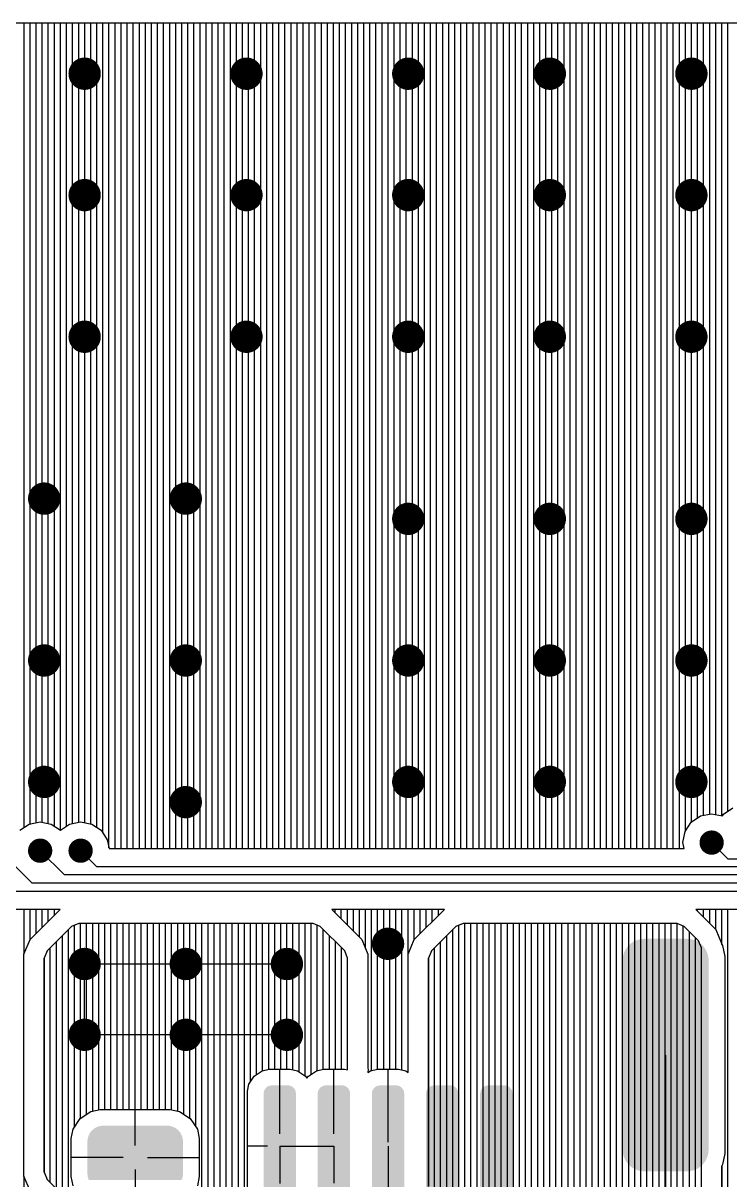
# Model space of a CAD drawing. Extents: x 295 to 953, y 10 to 290.
# Drawn here: x 553.7 to 590.3, y 183.5 to 243.4 of the extents above; entities that cross this region are included whole.
import ezdxf

# ---------------------------------------------------------------- set-up
doc = ezdxf.new("R2010")
doc.units = 0
doc.header["$LTSCALE"] = 5
doc.header["$MEASUREMENT"] = 0
doc.layers.get('0').update_dxf_attribs({"linetype": 'CONTINUOUS', "lineweight": 25})
doc.layers.add('DV-INT-A3_TOP', color=10, linetype='CONTINUOUS')

msp = doc.modelspace()

# ---------------------------------------------------------------- linework, layer by layer
for points, const_width in [([(556.495, 240.826, 1), (557.333, 240.826, 1)], 0.838), ([(564.877, 240.826, 1), (565.715, 240.826, 1)], 0.838), ([(573.259, 240.826, 1), (574.097, 240.826, 1)], 0.838), ([(580.593, 240.826, 1), (581.431, 240.826, 1)], 0.838), ([(587.927, 240.826, 1), (588.765, 240.826, 1)], 0.838), ([(556.495, 234.539, 1), (557.333, 234.539, 1)], 0.838), ([(564.877, 234.539, 1), (565.715, 234.539, 1)], 0.838), ([(573.259, 234.539, 1), (574.097, 234.539, 1)], 0.838), ([(580.593, 234.539, 1), (581.431, 234.539, 1)], 0.838), ([(587.927, 234.539, 1), (588.765, 234.539, 1)], 0.838), ([(556.495, 227.205, 1), (557.333, 227.205, 1)], 0.838), ([(564.877, 227.205, 1), (565.715, 227.205, 1)], 0.838), ([(573.259, 227.205, 1), (574.097, 227.205, 1)], 0.838), ([(580.593, 227.205, 1), (581.431, 227.205, 1)], 0.838), ([(587.927, 227.205, 1), (588.765, 227.205, 1)], 0.838), ([(554.399, 218.823, 1), (555.237, 218.823, 1)], 0.838), ([(561.733, 218.823, 1), (562.572, 218.823, 1)], 0.838), ([(573.259, 217.775, 1), (574.097, 217.775, 1)], 0.838), ([(580.593, 217.775, 1), (581.431, 217.775, 1)], 0.838), ([(587.927, 217.775, 1), (588.765, 217.775, 1)], 0.838), ([(554.399, 210.441, 1), (555.237, 210.441, 1)], 0.838), ([(561.733, 210.441, 1), (562.572, 210.441, 1)], 0.838), ([(573.259, 210.441, 1), (574.097, 210.441, 1)], 0.838), ([(580.593, 210.441, 1), (581.431, 210.441, 1)], 0.838), ([(587.927, 210.441, 1), (588.765, 210.441, 1)], 0.838), ([(554.399, 204.154, 1), (555.237, 204.154, 1)], 0.838), ([(573.259, 204.154, 1), (574.097, 204.154, 1)], 0.838), ([(580.593, 204.154, 1), (581.431, 204.154, 1)], 0.838), ([(587.927, 204.154, 1), (588.765, 204.154, 1)], 0.838), ([(561.733, 203.107, 1), (562.572, 203.107, 1)], 0.838), ([(589.08, 201.011, 1), (589.708, 201.011, 1)], 0.629), ([(554.294, 200.592, 1), (554.923, 200.592, 1)], 0.629), ([(556.39, 200.592, 1), (557.018, 200.592, 1)], 0.629), ([(572.211, 195.772, 1), (573.049, 195.772, 1)], 0.838), ([(556.495, 194.725, 1), (557.333, 194.725, 1)], 0.838), ([(561.733, 194.725, 1), (562.572, 194.725, 1)], 0.838), ([(566.972, 194.725, 1), (567.81, 194.725, 1)], 0.838), ([(556.495, 191.057, 1), (557.333, 191.057, 1)], 0.838), ([(561.733, 191.057, 1), (562.572, 191.057, 1)], 0.838), ([(566.972, 191.057, 1), (567.81, 191.057, 1)], 0.838)]:
    msp.add_lwpolyline(points, format="xyb", close=True, dxfattribs=dict(const_width=const_width))
for points in [[(585.182, 195.771), (585.337, 195.878), (588.835, 195.771), (588.683, 195.878)], [(585.337, 195.878), (585.341, 195.881), (588.683, 195.878), (588.677, 195.881)], [(585.341, 195.881), (585.512, 195.96), (588.677, 195.881), (588.508, 195.96)], [(585.512, 195.96), (585.516, 195.962), (588.508, 195.96), (588.501, 195.962)], [(585.516, 195.962), (585.699, 196.011), (588.501, 195.962), (588.322, 196.011)], [(585.699, 196.011), (585.702, 196.012), (588.322, 196.011), (588.311, 196.012)], [(585.702, 196.012), (585.894, 196.029), (588.311, 196.012), (588.124, 196.029)], [(585.894, 196.029), (585.894, 196.032), (588.124, 196.029), (588.124, 196.032)], [(584.8, 195.117), (584.85, 195.298), (589.218, 195.117), (589.169, 195.298)], [(584.85, 195.298), (584.851, 195.303), (589.169, 195.298), (589.167, 195.303)], [(584.851, 195.303), (584.932, 195.473), (589.167, 195.303), (589.088, 195.473)], [(584.932, 195.473), (584.934, 195.478), (589.088, 195.473), (589.084, 195.478)], [(584.934, 195.478), (585.042, 195.631), (589.084, 195.478), (588.977, 195.631)], [(585.042, 195.631), (585.045, 195.635), (588.977, 195.631), (588.973, 195.635)], [(585.045, 195.635), (585.179, 195.767), (588.973, 195.635), (588.841, 195.767)], [(585.179, 195.767), (585.182, 195.771), (588.841, 195.767), (588.835, 195.771)], [(584.782, 194.919), (584.8, 195.112), (589.237, 194.919), (589.219, 195.112)], [(584.782, 194.917), (584.782, 194.919), (589.237, 194.917), (589.237, 194.919)], [(584.782, 185.102), (584.782, 194.917), (589.237, 185.102), (589.237, 194.917)], [(584.8, 195.112), (584.8, 195.117), (589.219, 195.112), (589.218, 195.117)], [(566.184, 188.019), (566.189, 188.084), (567.861, 188.019), (567.851, 188.084)], [(566.189, 188.084), (566.205, 188.136), (567.851, 188.084), (567.844, 188.136)], [(566.205, 188.136), (566.224, 188.197), (567.844, 188.136), (567.816, 188.197)], [(566.224, 188.197), (566.255, 188.244), (567.816, 188.197), (567.795, 188.244)], [(566.255, 188.244), (566.289, 188.296), (567.795, 188.244), (567.751, 188.296)], [(566.289, 188.296), (566.333, 188.334), (567.751, 188.296), (567.718, 188.334)], [(566.333, 188.334), (566.378, 188.373), (567.718, 188.334), (567.659, 188.373)], [(566.378, 188.373), (566.435, 188.398), (567.659, 188.373), (567.619, 188.398)], [(566.435, 188.398), (566.486, 188.421), (567.619, 188.398), (567.544, 188.421)], [(566.486, 188.421), (566.568, 188.433), (567.544, 188.421), (567.506, 188.433)], [(566.568, 188.433), (566.603, 188.438), (567.506, 188.433), (567.441, 188.438)], [(568.988, 188.019), (568.993, 188.084), (570.664, 188.019), (570.655, 188.084)], [(568.993, 188.084), (569.009, 188.136), (570.655, 188.084), (570.648, 188.136)], [(569.009, 188.136), (569.028, 188.197), (570.648, 188.136), (570.62, 188.197)], [(569.028, 188.197), (569.058, 188.244), (570.62, 188.197), (570.599, 188.244)], [(569.058, 188.244), (569.092, 188.296), (570.599, 188.244), (570.554, 188.296)], [(569.092, 188.296), (569.137, 188.334), (570.554, 188.296), (570.522, 188.334)], [(569.137, 188.334), (569.182, 188.373), (570.522, 188.334), (570.462, 188.373)], [(569.182, 188.373), (569.239, 188.398), (570.462, 188.373), (570.423, 188.398)], [(569.239, 188.398), (569.29, 188.421), (570.423, 188.398), (570.348, 188.421)], [(569.29, 188.421), (569.372, 188.433), (570.348, 188.421), (570.31, 188.433)], [(569.372, 188.433), (569.407, 188.438), (570.31, 188.433), (570.245, 188.438)], [(571.792, 188.019), (571.797, 188.084), (573.468, 188.019), (573.459, 188.084)], [(571.797, 188.084), (571.813, 188.136), (573.459, 188.084), (573.451, 188.136)], [(571.813, 188.136), (571.831, 188.197), (573.451, 188.136), (573.424, 188.197)], [(571.831, 188.197), (571.862, 188.244), (573.424, 188.197), (573.403, 188.244)], [(571.862, 188.244), (571.896, 188.296), (573.403, 188.244), (573.358, 188.296)], [(571.896, 188.296), (571.94, 188.334), (573.358, 188.296), (573.326, 188.334)], [(571.94, 188.334), (571.986, 188.373), (573.326, 188.334), (573.266, 188.373)], [(571.986, 188.373), (572.043, 188.398), (573.266, 188.373), (573.227, 188.398)], [(572.043, 188.398), (572.094, 188.421), (573.227, 188.398), (573.152, 188.421)], [(572.094, 188.421), (572.175, 188.433), (573.152, 188.421), (573.114, 188.433)], [(572.175, 188.433), (572.211, 188.438), (573.114, 188.433), (573.049, 188.438)], [(574.6, 188.019), (574.605, 188.084), (576.276, 188.019), (576.267, 188.084)], [(574.605, 188.084), (574.621, 188.136), (576.267, 188.084), (576.259, 188.136)], [(574.621, 188.136), (574.639, 188.197), (576.259, 188.136), (576.232, 188.197)], [(574.639, 188.197), (574.67, 188.244), (576.232, 188.197), (576.211, 188.244)], [(574.67, 188.244), (574.704, 188.296), (576.211, 188.244), (576.166, 188.296)], [(574.704, 188.296), (574.748, 188.334), (576.166, 188.296), (576.134, 188.334)], [(574.748, 188.334), (574.794, 188.373), (576.134, 188.334), (576.074, 188.373)], [(574.794, 188.373), (574.851, 188.398), (576.074, 188.373), (576.035, 188.398)], [(574.851, 188.398), (574.902, 188.421), (576.035, 188.398), (575.96, 188.421)], [(574.902, 188.421), (574.983, 188.433), (575.96, 188.421), (575.922, 188.433)], [(574.983, 188.433), (575.019, 188.438), (575.922, 188.433), (575.857, 188.438)], [(577.403, 188.019), (577.409, 188.084), (579.08, 188.019), (579.071, 188.084)], [(577.409, 188.084), (577.425, 188.136), (579.071, 188.084), (579.063, 188.136)], [(577.425, 188.136), (577.443, 188.197), (579.063, 188.136), (579.036, 188.197)], [(577.443, 188.197), (577.474, 188.244), (579.036, 188.197), (579.015, 188.244)], [(577.474, 188.244), (577.508, 188.296), (579.015, 188.244), (578.97, 188.296)], [(577.508, 188.296), (577.552, 188.334), (578.97, 188.296), (578.938, 188.334)], [(577.552, 188.334), (577.598, 188.373), (578.938, 188.334), (578.878, 188.373)], [(577.598, 188.373), (577.655, 188.398), (578.878, 188.373), (578.839, 188.398)], [(577.655, 188.398), (577.706, 188.421), (578.839, 188.398), (578.764, 188.421)], [(577.706, 188.421), (577.787, 188.433), (578.764, 188.421), (578.726, 188.433)], [(577.787, 188.433), (577.823, 188.438), (578.726, 188.433), (578.661, 188.438)], [(566.184, 182.571), (566.184, 188.019), (567.861, 182.571), (567.861, 188.019)], [(568.988, 182.571), (568.988, 188.019), (570.664, 182.571), (570.664, 188.019)], [(571.792, 182.571), (571.792, 188.019), (573.468, 182.571), (573.468, 188.019)], [(574.6, 182.571), (574.6, 188.019), (576.276, 182.571), (576.276, 188.019)], [(577.403, 182.571), (577.403, 188.019), (579.08, 182.571), (579.08, 188.019)], [(557.462, 186.24), (557.595, 186.302), (561.6, 186.24), (561.476, 186.302)], [(557.595, 186.302), (557.613, 186.31), (561.476, 186.302), (561.445, 186.31)], [(557.613, 186.31), (557.76, 186.345), (561.445, 186.31), (561.316, 186.345)], [(557.76, 186.345), (557.775, 186.348), (561.316, 186.345), (561.256, 186.348)], [(557.775, 186.348), (557.941, 186.353), (561.256, 186.348), (561.173, 186.353)], [(561.126, 186.353), (561.15, 186.354), (561.173, 186.353), (561.15, 186.354)], [(557.057, 185.554), (557.075, 185.695), (562.008, 185.554), (561.993, 185.695)], [(557.075, 185.695), (557.078, 185.718), (561.993, 185.695), (561.986, 185.718)], [(557.078, 185.718), (557.125, 185.853), (561.986, 185.718), (561.944, 185.853)], [(557.125, 185.853), (557.132, 185.876), (561.944, 185.853), (561.932, 185.876)], [(557.132, 185.876), (557.205, 185.999), (561.932, 185.876), (561.863, 185.999)], [(557.205, 185.999), (557.217, 186.019), (561.863, 185.999), (561.847, 186.019)], [(557.217, 186.019), (557.313, 186.125), (561.847, 186.019), (561.756, 186.125)], [(557.313, 186.125), (557.328, 186.142), (561.756, 186.125), (561.735, 186.142)], [(557.328, 186.142), (557.445, 186.228), (561.735, 186.142), (561.625, 186.228)], [(557.445, 186.228), (557.462, 186.24), (561.625, 186.228), (561.6, 186.24)], [(557.056, 185.53), (557.057, 185.554), (562.01, 185.53), (562.008, 185.554)], [(557.058, 185.471), (557.056, 185.53), (562.008, 185.471), (562.01, 185.53)], [(557.058, 183.937), (557.058, 185.471), (562.008, 183.937), (562.008, 185.471)], [(584.782, 185.1), (584.782, 185.102), (589.237, 185.1), (589.237, 185.102)], [(584.799, 184.908), (584.782, 185.1), (589.219, 184.908), (589.237, 185.1)], [(584.801, 184.902), (584.799, 184.908), (589.218, 184.902), (589.219, 184.908)], [(584.849, 184.721), (584.801, 184.902), (589.169, 184.721), (589.218, 184.902)], [(584.852, 184.716), (584.849, 184.721), (589.167, 184.716), (589.169, 184.721)], [(584.931, 184.547), (584.852, 184.716), (589.087, 184.547), (589.167, 184.716)], [(584.934, 184.542), (584.931, 184.547), (589.085, 184.542), (589.087, 184.547)], [(585.042, 184.389), (584.934, 184.542), (588.976, 184.389), (589.085, 184.542)], [(557.056, 183.878), (557.058, 183.937), (562.01, 183.878), (562.008, 183.937)], [(585.046, 184.384), (585.042, 184.389), (588.973, 184.384), (588.976, 184.389)], [(585.178, 184.252), (585.046, 184.384), (588.84, 184.252), (588.973, 184.384)], [(585.183, 184.248), (585.178, 184.252), (588.836, 184.248), (588.84, 184.252)], [(585.336, 184.141), (585.183, 184.248), (588.682, 184.141), (588.836, 184.248)], [(585.342, 184.138), (585.336, 184.141), (588.678, 184.138), (588.682, 184.141)], [(585.51, 184.059), (585.342, 184.138), (588.507, 184.059), (588.678, 184.138)], [(585.518, 184.057), (585.51, 184.059), (588.503, 184.057), (588.507, 184.059)], [(585.697, 184.008), (585.518, 184.057), (588.32, 184.008), (588.503, 184.057)], [(585.708, 184.007), (585.697, 184.008), (588.316, 184.007), (588.32, 184.008)], [(585.894, 183.991), (585.708, 184.007), (588.124, 183.991), (588.316, 184.007)], [(585.894, 183.987), (585.894, 183.991), (588.124, 183.987), (588.124, 183.991)], [(557.059, 183.854), (557.056, 183.878), (562.01, 183.854), (562.01, 183.878)], [(557.073, 183.713), (557.059, 183.854), (561.991, 183.713), (562.01, 183.854)], [(557.08, 183.689), (557.073, 183.713), (561.988, 183.689), (561.991, 183.713)], [(557.122, 183.554), (557.08, 183.689), (561.942, 183.554), (561.988, 183.689)], [(557.135, 183.532), (557.122, 183.554), (561.934, 183.532), (561.942, 183.554)]]:
    msp.add_solid(points)
at = {"layer": 'DV-INT-A3_TOP', "color": 7}
for p, q in [((555.342, 243.445), (523.604, 243.445)), ((553.775, 201.795), (553.775, 243.445)), ((554.089, 201.979), (554.089, 243.445)), ((554.403, 202.042), (554.403, 243.445)), ((554.718, 202.063), (554.718, 243.445)), ((555.032, 202), (555.032, 243.445)), ((586.251, 243.445), (555.342, 243.445)), ((555.346, 201.866), (555.346, 243.445)), ((555.661, 201.652), (555.661, 243.445)), ((555.975, 201.866), (555.975, 243.445)), ((556.289, 202), (556.289, 243.445)), ((556.604, 202.063), (556.604, 243.445)), ((556.918, 202.042), (556.918, 243.445)), ((557.232, 201.979), (557.232, 243.445)), ((557.547, 201.795), (557.547, 243.445)), ((557.861, 201.506), (557.861, 243.445)), ((558.175, 200.734), (558.175, 243.445)), ((558.49, 200.697), (558.49, 243.445)), ((558.804, 200.697), (558.804, 243.445)), ((559.118, 200.697), (559.118, 243.445)), ((559.432, 200.697), (559.432, 243.445)), ((559.747, 200.697), (559.747, 243.445)), ((560.061, 200.697), (560.061, 243.445)), ((560.375, 200.697), (560.375, 243.445)), ((560.69, 200.697), (560.69, 243.445)), ((561.004, 200.697), (561.004, 243.445)), ((561.318, 200.697), (561.318, 243.445)), ((561.633, 200.697), (561.633, 243.445)), ((561.947, 200.697), (561.947, 243.445)), ((562.261, 200.697), (562.261, 243.445)), ((562.576, 200.697), (562.576, 243.445)), ((562.89, 200.697), (562.89, 243.445)), ((563.204, 200.697), (563.204, 243.445)), ((563.519, 200.697), (563.519, 243.445)), ((563.833, 200.697), (563.833, 243.445)), ((564.147, 200.697), (564.147, 243.445)), ((564.462, 200.697), (564.462, 243.445)), ((564.776, 200.697), (564.776, 243.445)), ((565.09, 200.697), (565.09, 243.445)), ((565.405, 200.697), (565.405, 243.445)), ((565.719, 200.697), (565.719, 243.445)), ((566.033, 200.697), (566.033, 243.445)), ((566.348, 200.697), (566.348, 243.445)), ((566.662, 200.697), (566.662, 243.445)), ((566.976, 200.697), (566.976, 243.445)), ((567.291, 200.697), (567.291, 243.445)), ((567.605, 200.697), (567.605, 243.445)), ((567.919, 200.697), (567.919, 243.445)), ((568.234, 200.697), (568.234, 243.445)), ((568.548, 200.697), (568.548, 243.445)), ((568.862, 200.697), (568.862, 243.445)), ((569.177, 200.697), (569.177, 243.445)), ((569.491, 200.697), (569.491, 243.445)), ((569.805, 200.697), (569.805, 243.445)), ((570.12, 200.697), (570.12, 243.445)), ((570.434, 200.697), (570.434, 243.445)), ((570.748, 200.697), (570.748, 243.445)), ((571.063, 200.697), (571.063, 243.445)), ((571.377, 200.697), (571.377, 243.445)), ((571.691, 200.697), (571.691, 243.445)), ((572.005, 200.697), (572.005, 243.445)), ((572.32, 200.697), (572.32, 243.445)), ((572.634, 200.697), (572.634, 243.445)), ((572.948, 200.697), (572.948, 243.445)), ((573.263, 200.697), (573.263, 243.445)), ((573.577, 200.697), (573.577, 243.445)), ((573.891, 200.697), (573.891, 243.445)), ((574.206, 200.697), (574.206, 243.445)), ((574.52, 200.697), (574.52, 243.445)), ((574.834, 200.697), (574.834, 243.445)), ((575.149, 200.697), (575.149, 243.445)), ((575.463, 200.697), (575.463, 243.445)), ((575.777, 200.697), (575.777, 243.445)), ((576.092, 200.697), (576.092, 243.445)), ((576.406, 200.697), (576.406, 243.445)), ((576.72, 200.697), (576.72, 243.445)), ((577.035, 200.697), (577.035, 243.445)), ((577.349, 200.697), (577.349, 243.445)), ((577.663, 200.697), (577.663, 243.445)), ((577.978, 200.697), (577.978, 243.445)), ((578.292, 200.697), (578.292, 243.445)), ((578.606, 200.697), (578.606, 243.445)), ((578.921, 200.697), (578.921, 243.445)), ((579.235, 200.697), (579.235, 243.445)), ((579.549, 200.697), (579.549, 243.445)), ((579.864, 200.697), (579.864, 243.445)), ((580.178, 200.697), (580.178, 243.445)), ((580.492, 200.697), (580.492, 243.445)), ((580.807, 200.697), (580.807, 243.445)), ((581.121, 200.697), (581.121, 243.445)), ((581.435, 200.697), (581.435, 243.445)), ((581.75, 200.697), (581.75, 243.445)), ((582.064, 200.697), (582.064, 243.445)), ((582.378, 200.697), (582.378, 243.445)), ((582.693, 200.697), (582.693, 243.445)), ((583.007, 200.697), (583.007, 243.445)), ((583.321, 200.697), (583.321, 243.445)), ((583.636, 200.697), (583.636, 243.445)), ((583.95, 200.697), (583.95, 243.445)), ((584.264, 200.697), (584.264, 243.445)), ((584.578, 200.697), (584.578, 243.445)), ((584.893, 200.697), (584.893, 243.445)), ((585.207, 200.697), (585.207, 243.445)), ((585.521, 200.697), (585.521, 243.445)), ((585.836, 200.697), (585.836, 243.445)), ((586.15, 200.697), (586.15, 243.445)), ((602.801, 243.445), (586.251, 243.445)), ((586.464, 200.697), (586.464, 243.445)), ((586.779, 200.697), (586.779, 243.445)), ((587.093, 200.697), (587.093, 243.445)), ((587.407, 200.697), (587.407, 243.445)), ((587.722, 200.697), (587.722, 243.445)), ((588.036, 201.61), (588.036, 243.445)), ((588.35, 202.071), (588.35, 243.445)), ((588.665, 202.285), (588.665, 243.445)), ((588.979, 202.419), (588.979, 243.445)), ((589.293, 202.482), (589.293, 243.445)), ((589.608, 202.461), (589.608, 243.445)), ((589.922, 202.398), (589.922, 243.445)), ((590.236, 202.633), (590.236, 243.445)), ((588.824, 202.39), (589.394, 202.503)), ((589.394, 202.503), (589.956, 202.394)), ((589.956, 202.394), (590.014, 202.486)), ((590.014, 202.486), (590.5, 202.809)), ((553.553, 201.648), (554.039, 201.971)), ((554.039, 201.971), (554.609, 202.084)), ((554.609, 202.084), (555.183, 201.971)), ((555.183, 201.971), (555.656, 201.652)), ((555.656, 201.652), (556.134, 201.971)), ((556.134, 201.971), (556.704, 202.084)), ((556.704, 202.084), (557.278, 201.971)), ((557.278, 201.971), (557.764, 201.648)), ((588.015, 201.581), (588.338, 202.067)), ((588.338, 202.067), (588.824, 202.39)), ((557.764, 201.648), (558.087, 201.162)), ((587.902, 201.011), (588.015, 201.581)), ((554.19, 198.916), (552.094, 201.011)), ((558.087, 201.162), (558.179, 200.697)), ((558.179, 200.697), (587.965, 200.697)), ((587.965, 200.697), (587.902, 201.011)), ((589.394, 201.011), (590.232, 200.173)), ((555.866, 199.335), (554.609, 200.592)), ((557.542, 199.754), (556.704, 200.592)), ((590.232, 200.173), (644.715, 200.173)), ((644.296, 199.754), (557.542, 199.754)), ((643.458, 198.916), (554.19, 198.916)), ((643.877, 199.335), (555.866, 199.335)), ((551.256, 198.496), (643.039, 198.496)), ((555.644, 197.553), (552.392, 197.553)), ((553.775, 195.236), (553.775, 197.553)), ((554.085, 195.994), (555.644, 197.553)), ((554.089, 195.994), (554.089, 197.553)), ((554.403, 196.309), (554.403, 197.553)), ((554.718, 196.623), (554.718, 197.553)), ((555.032, 196.937), (555.032, 197.553)), ((555.346, 197.252), (555.346, 197.553)), ((569.713, 197.553), (571.272, 195.994)), ((575.551, 197.553), (569.713, 197.553)), ((569.893, 197.373), (569.893, 197.553)), ((570.208, 197.059), (570.208, 197.553)), ((570.522, 196.745), (570.522, 197.553)), ((570.836, 196.43), (570.836, 197.553)), ((571.151, 196.116), (571.151, 197.553)), ((571.465, 195.525), (571.465, 197.553)), ((571.779, 189.213), (571.779, 197.553)), ((572.093, 189.276), (572.093, 197.553)), ((572.408, 189.276), (572.408, 197.553)), ((572.722, 189.276), (572.722, 197.553)), ((573.036, 189.276), (573.036, 197.553)), ((573.351, 189.239), (573.351, 197.553)), ((573.665, 189.117), (573.665, 197.553)), ((573.979, 195.961), (573.979, 197.553)), ((573.992, 195.994), (575.551, 197.553)), ((574.294, 196.296), (574.294, 197.553)), ((574.608, 196.611), (574.608, 197.553)), ((574.922, 196.925), (574.922, 197.553)), ((575.237, 197.239), (575.237, 197.553)), ((642.649, 197.553), (588.573, 197.553)), ((588.573, 197.553), (589.608, 196.518)), ((588.665, 197.461), (588.665, 197.553)), ((588.979, 197.147), (588.979, 197.553)), ((589.293, 196.833), (589.293, 197.553)), ((589.608, 196.518), (589.608, 197.553)), ((589.922, 195.739), (589.922, 197.553)), ((590.236, 157.11), (590.236, 197.553)), ((556.239, 196.665), (554.973, 195.399)), ((556.075, 182.462), (556.075, 196.506)), ((556.608, 196.82), (556.239, 196.665)), ((556.39, 186.288), (556.39, 196.728)), ((559.009, 196.82), (556.608, 196.82)), ((556.704, 186.741), (556.704, 196.82)), ((557.018, 186.95), (557.018, 196.82)), ((557.333, 187.114), (557.333, 196.82)), ((557.647, 187.177), (557.647, 196.82)), ((557.961, 187.189), (557.961, 196.82)), ((558.276, 187.189), (558.276, 196.82)), ((558.59, 187.189), (558.59, 196.82)), ((558.904, 187.189), (558.904, 196.82)), ((568.749, 196.82), (559.009, 196.82)), ((559.219, 187.189), (559.219, 196.82)), ((559.533, 187.189), (559.533, 196.82)), ((559.847, 187.189), (559.847, 196.82)), ((560.162, 187.189), (560.162, 196.82)), ((560.476, 187.189), (560.476, 196.82)), ((560.79, 187.189), (560.79, 196.82)), ((561.105, 187.189), (561.105, 196.82)), ((561.419, 187.177), (561.419, 196.82)), ((561.733, 187.114), (561.733, 196.82)), ((562.048, 186.95), (562.048, 196.82)), ((562.362, 186.741), (562.362, 196.82)), ((562.676, 186.288), (562.676, 196.82)), ((562.991, 182.152), (562.991, 196.82)), ((563.305, 182.152), (563.305, 196.82)), ((563.619, 182.152), (563.619, 196.82)), ((563.934, 182.152), (563.934, 196.82)), ((564.248, 182.152), (564.248, 196.82)), ((564.562, 182.152), (564.562, 196.82)), ((564.877, 182.152), (564.877, 196.82)), ((565.191, 182.152), (565.191, 196.82)), ((565.505, 188.639), (565.505, 196.82)), ((565.82, 189.008), (565.82, 196.82)), ((566.134, 189.205), (566.134, 196.82)), ((566.448, 189.268), (566.448, 196.82)), ((566.763, 189.276), (566.763, 196.82)), ((567.077, 189.276), (567.077, 196.82)), ((567.391, 189.276), (567.391, 196.82)), ((567.706, 189.247), (567.706, 196.82)), ((568.02, 189.142), (568.02, 196.82)), ((568.334, 188.933), (568.334, 196.82)), ((568.648, 189.025), (568.648, 196.82)), ((569.118, 196.665), (568.749, 196.82)), ((568.963, 189.209), (568.963, 196.728)), ((570.384, 195.399), (569.118, 196.665)), ((569.277, 189.272), (569.277, 196.506)), ((576.146, 196.665), (574.881, 195.399)), ((575.983, 182.675), (575.983, 196.506)), ((576.515, 196.82), (576.146, 196.665)), ((576.297, 182.675), (576.297, 196.728)), ((578.393, 196.82), (576.515, 196.82)), ((576.611, 182.675), (576.611, 196.82)), ((576.926, 182.675), (576.926, 196.82)), ((577.24, 182.675), (577.24, 196.82)), ((577.554, 182.675), (577.554, 196.82)), ((577.869, 182.675), (577.869, 196.82)), ((578.183, 182.675), (578.183, 196.82)), ((587.609, 196.82), (578.393, 196.82)), ((578.497, 182.675), (578.497, 196.82)), ((578.812, 182.675), (578.812, 196.82)), ((579.126, 182.675), (579.126, 196.82)), ((579.44, 182.675), (579.44, 196.82)), ((579.755, 182.675), (579.755, 196.82)), ((580.069, 182.675), (580.069, 196.82)), ((580.383, 182.675), (580.383, 196.82)), ((580.698, 182.675), (580.698, 196.82)), ((581.012, 182.675), (581.012, 196.82)), ((581.326, 182.675), (581.326, 196.82)), ((581.641, 182.675), (581.641, 196.82)), ((581.955, 182.675), (581.955, 196.82)), ((582.269, 182.675), (582.269, 196.82)), ((582.584, 182.583), (582.584, 196.82)), ((582.898, 182.361), (582.898, 196.82)), ((583.212, 182.047), (583.212, 196.82)), ((583.527, 181.732), (583.527, 196.82)), ((583.841, 181.418), (583.841, 196.82)), ((584.155, 180.886), (584.155, 196.82)), ((584.47, 177.642), (584.47, 196.82)), ((584.784, 177.328), (584.784, 196.82)), ((585.098, 177.043), (585.098, 196.82)), ((585.412, 176.913), (585.412, 196.82)), ((585.727, 176.909), (585.727, 196.82)), ((586.041, 176.909), (586.041, 196.82)), ((586.355, 176.909), (586.355, 196.82)), ((586.67, 176.909), (586.67, 196.82)), ((586.984, 176.909), (586.984, 196.82)), ((587.298, 176.909), (587.298, 196.82)), ((587.977, 196.665), (587.609, 196.82)), ((587.613, 176.909), (587.613, 196.816)), ((587.927, 176.963), (587.927, 196.686)), ((588.719, 195.923), (587.977, 196.665)), ((589.608, 196.518), (589.918, 195.76)), ((553.77, 195.236), (554.085, 195.994)), ((555.447, 183.09), (555.447, 195.877)), ((555.761, 182.776), (555.761, 196.191)), ((569.591, 189.276), (569.591, 196.191)), ((569.906, 189.276), (569.906, 195.877)), ((571.272, 195.994), (571.582, 195.236)), ((573.678, 195.236), (573.992, 195.994)), ((575.354, 182.675), (575.354, 195.877)), ((575.668, 182.675), (575.668, 196.191)), ((588.241, 177.118), (588.241, 196.401)), ((588.556, 177.277), (588.556, 196.087)), ((588.87, 195.554), (588.719, 195.923)), ((554.973, 195.399), (554.818, 195.031)), ((555.133, 183.405), (555.133, 195.563)), ((570.22, 189.276), (570.22, 195.563)), ((570.534, 195.031), (570.384, 195.399)), ((574.881, 195.399), (574.725, 195.031)), ((575.04, 182.885), (575.04, 195.563)), ((588.87, 177.759), (588.87, 195.554)), ((589.918, 195.76), (589.918, 195.739)), ((589.918, 195.739), (589.96, 195.676)), ((589.96, 195.676), (590.073, 195.11)), ((553.77, 183.732), (553.77, 195.236)), ((554.818, 183.937), (554.818, 195.031)), ((554.818, 195.031), (554.818, 183.937)), ((556.914, 194.725), (562.152, 194.725)), ((556.914, 191.057), (556.914, 194.725)), ((562.152, 194.725), (567.391, 194.725)), ((570.534, 189.243), (570.534, 195.031)), ((570.534, 189.243), (570.534, 195.031)), ((571.582, 195.236), (571.582, 189.343)), ((573.678, 189.109), (573.678, 195.236)), ((574.725, 183.199), (574.725, 195.031)), ((574.725, 195.031), (574.725, 183.199)), ((590.073, 195.11), (590.073, 184.905)), ((562.152, 191.057), (556.914, 191.057)), ((567.391, 191.057), (562.152, 191.057)), ((567.391, 190.01), (567.391, 191.057)), ((587.009, 190.01), (587.009, 179.888)), ((571.582, 189.343), (571.603, 189.243)), ((565.417, 188.509), (565.698, 188.924)), ((565.698, 188.924), (566.113, 189.201)), ((566.113, 189.201), (566.478, 189.276)), ((566.478, 189.276), (567.563, 189.276)), ((567.022, 185.923), (567.022, 189.276)), ((567.563, 189.276), (567.932, 189.201)), ((567.932, 189.201), (568.347, 188.924)), ((568.347, 188.924), (568.426, 188.807)), ((568.426, 188.807), (568.502, 188.924)), ((568.502, 188.924), (568.917, 189.201)), ((568.917, 189.201), (569.286, 189.276)), ((569.286, 189.276), (570.371, 189.276)), ((569.826, 185.923), (569.826, 189.276)), ((570.371, 189.276), (570.534, 189.243)), ((571.603, 189.243), (571.582, 189.138)), ((571.582, 189.109), (571.721, 189.201)), ((571.582, 189.138), (571.582, 189.109)), ((571.721, 189.201), (572.089, 189.276)), ((572.089, 189.276), (573.175, 189.276)), ((572.63, 185.504), (572.63, 189.276)), ((573.175, 189.276), (573.544, 189.201)), ((573.544, 189.201), (573.678, 189.109)), ((565.346, 188.141), (565.417, 188.509)), ((565.346, 182.445), (565.346, 188.141)), ((556.687, 186.728), (557.236, 187.093)), ((557.236, 187.093), (557.723, 187.189)), ((557.723, 187.189), (561.348, 187.189)), ((559.533, 185.333), (559.533, 187.189)), ((561.348, 187.189), (561.834, 187.093)), ((561.834, 187.093), (562.383, 186.728)), ((556.319, 186.175), (556.687, 186.728)), ((562.383, 186.728), (562.752, 186.175)), ((556.222, 185.693), (556.319, 186.175)), ((556.222, 183.715), (556.222, 185.693)), ((562.752, 186.175), (562.848, 185.693)), ((562.848, 185.693), (562.848, 183.715)), ((566.394, 185.295), (565.346, 185.295)), ((567.022, 185.295), (567.022, 183.35)), ((567.022, 185.295), (569.826, 185.295)), ((569.826, 185.295), (569.826, 183.384)), ((572.63, 185.295), (572.63, 177.961)), ((558.904, 184.704), (556.222, 184.704)), ((560.162, 184.704), (562.848, 184.704)), ((590.073, 184.905), (589.96, 184.339)), ((554.818, 183.937), (554.973, 183.568)), ((559.533, 184.075), (559.533, 182.214)), ((589.96, 184.339), (589.918, 184.276)), ((589.918, 184.276), (589.918, 177.881)), ((589.922, 177.881), (589.922, 184.276)), ((554.085, 182.973), (553.77, 183.732)), ((553.775, 161.855), (553.775, 183.732)), ((554.973, 183.568), (556.239, 182.302)), ((556.319, 183.229), (556.222, 183.715)), ((562.848, 183.715), (562.752, 183.229))]:
    msp.add_line(p, q, dxfattribs=at)

doc.saveas('drawing.dxf')
